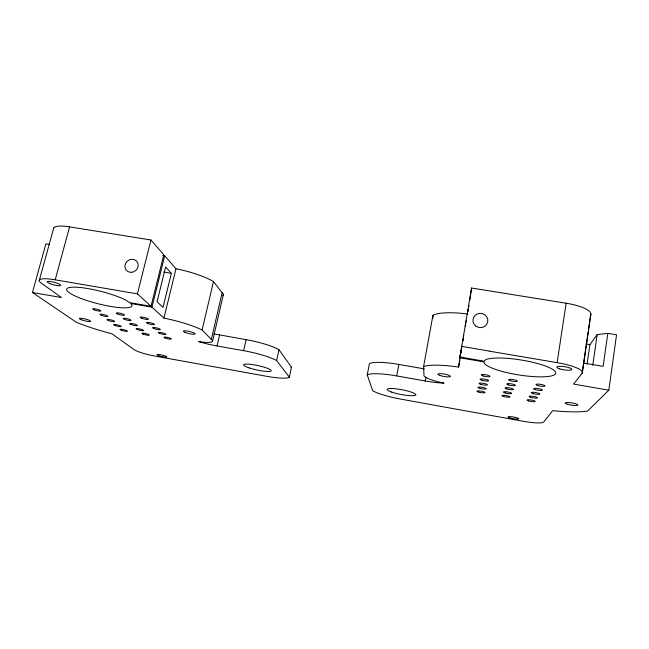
<?xml version="1.0" encoding="UTF-8"?>
<svg xmlns="http://www.w3.org/2000/svg" width="649" height="649" viewBox="0 0 649 649"><rect width="100%" height="100%" fill="white"/><g stroke="black" fill="none" stroke-linecap="round" stroke-linejoin="round"><path stroke-width="0.97" d="M432.932 318.107L432.94 315.3A41.869 10.197 9.5 0 1 467.856 314.051M424.373 368.9L398.835 364.422A32.052 5.987 10.7 0 0 369.411 363.708L367.237 374.887A32.134 5.63 10.8 0 1 396.669 375.917L425.225 380.979A32.166 6.011 10.4 0 0 444.013 383.113A23.048 4.283 10.2 0 1 423.959 374.846L423.594 366.588A42.363 8.104 10 0 1 458.608 367.091L461.066 350.833M459.857 357.761L483.943 361.915L484.519 363.594A36.433 7.553 9.1 0 0 538.775 376.842A36.433 7.553 9.1 0 0 541.915 364.811A36.433 7.553 9.1 0 0 485.509 359.822L484.138 361.185L459.946 357.015L471.563 288.018L566.163 303.221A28.572 7.626 7.8 0 1 590.582 315.146L588.392 330.187M460.822 353.218L461.09 351.263M367.237 374.887L372.688 390.69A30 4.9 10.8 0 0 401.09 399.176L523.646 421.355A18.659 2.945 9.6 0 0 543.724 422.028L552.656 410.679A67.245 12.153 9.3 0 0 587.499 411.142L608.827 390.195L616.55 334.787L607.805 333.351L597.177 334.568L589.925 344.635L587.094 364.154M607.805 333.351L603.132 366.369L583.67 363.059M469.795 300.455L471.563 288.018M592.772 365.192L597.177 334.568M608.827 390.195L573.602 384.086L582.096 373.297L588.091 332.191M582.413 372.534L590.931 314.189M582.096 373.297A28.954 6.084 8.6 0 0 560.914 363.343L557.126 362.645L566.163 303.221M459.946 357.015L461.845 346.128M462.713 341.163L463.061 339.176M463.41 337.188L463.759 335.2M465.317 326.26L465.666 324.273M466.014 322.285L466.363 320.298M467.921 311.35L468.27 309.362M468.619 307.375L468.959 305.387M461.431 349.292L461.755 346.874M462.794 340.944L463.135 338.965M465.382 326.098L465.722 324.119M467.97 311.252L468.318 309.273M458.608 367.091L459.808 360.219M460.149 358.248L460.49 356.285M425.225 380.979L425.922 377.126M423.594 366.588L432.94 315.3M396.669 375.917L398.835 364.422M49.454 244.446L45.876 243.854L32.45 292.504L76.322 322.245A61.809 10.392 13.7 0 0 111.961 333.781L133.97 349.56A17.174 2.58 13.2 0 0 154.713 356.025L266.301 376.242A28.937 4.6 12.2 0 0 289.365 377.183L291.49 367.172L278.973 349.722A30.892 5.59 12.4 0 0 246.117 339.67L213.959 333.894M289.365 377.183L276.628 360.576L278.973 349.722M276.628 360.576A30.965 5.249 12.4 0 0 243.643 350.687L246.117 339.67M243.643 350.687L217.058 345.966A30.673 5.468 12.9 0 1 198.448 341.544A21.823 3.845 13.1 0 0 211.323 339.378L222.145 292.731L213.48 281.569A39.451 9.045 13.8 0 0 175.976 268.759L164.7 255.787L162.785 255.471M212.564 341.196L223.28 294.946M217.058 345.966L219.581 335.006M211.323 339.378L202.107 330.025L213.48 281.569M202.107 330.025A39.881 7.18 13.4 0 0 163.929 318.115L175.976 268.759M171.368 273.343L163.029 307.407L157.058 301.728L165.633 266.966L171.368 273.343L163.653 272.053M163.929 318.115L151.98 307.188L130.7 303.505L131.958 305.176A33.699 6.36 14.3 0 1 89.773 301.436A33.699 6.36 14.3 0 1 73.175 287.158A33.699 6.36 14.3 0 1 126.685 300.641L129.662 302.621L151.03 306.312L163.799 254.749L150.966 239.992L69.581 226.874A26.179 6.279 15.6 0 0 53.51 228.732M151.98 307.188L164.7 255.787M151.03 306.312L137.41 293.867L150.966 239.992M489.46 351.19L557.126 362.645M32.45 292.504L61.436 297.542L41.333 283.134A26.495 4.997 14.7 0 1 52.107 279.338L55.214 279.816L69.581 226.874M39.224 280.628L53.721 227.929M586.063 343.986L589.925 344.635M461.39 346.323L489.476 351.117M55.214 279.816L137.41 293.867M222.145 292.731A21.587 4.851 13.5 0 1 222.923 295.514M291.49 367.172A28.872 4.892 12.2 0 1 290.882 367.561M510.26 418.053A5.492 0.86 9.7 0 0 518.762 418.832A5.492 0.86 9.7 0 0 511.079 416.682A5.492 0.86 9.7 0 0 510.26 418.053M439.633 375.341A6.368 1.209 10.2 0 0 450.171 376.655A6.368 1.209 10.2 0 0 442.634 373.816A6.368 1.209 10.2 0 0 439.633 375.341M528.692 400.952A4.145 0.73 9.3 0 0 535.165 401.463A4.145 0.73 9.3 0 0 529.43 399.792A4.145 0.73 9.3 0 0 528.692 400.952M530.825 397.35A4.243 0.763 9.3 0 0 537.453 397.853A4.243 0.763 9.3 0 0 531.596 396.141A4.243 0.763 9.3 0 0 530.825 397.35M533.056 393.586A4.34 0.795 9.2 0 0 539.846 394.089A4.34 0.795 9.2 0 0 533.859 392.321A4.34 0.795 9.2 0 0 533.056 393.586M535.393 389.651A4.438 0.836 9.1 0 0 542.353 390.138A4.438 0.836 9.1 0 0 536.236 388.329A4.438 0.836 9.1 0 0 535.393 389.651M537.834 385.53A4.551 0.876 9 0 0 544.973 386.009A4.551 0.876 9 0 0 538.719 384.135A4.551 0.876 9 0 0 537.834 385.53M503.656 396.507A4.105 0.73 9.6 0 0 509.984 396.993A4.105 0.73 9.6 0 0 504.208 395.322A4.105 0.73 9.6 0 0 503.656 396.507M505.173 392.945A4.194 0.763 9.5 0 0 511.655 393.424A4.194 0.763 9.5 0 0 505.749 391.712A4.194 0.763 9.5 0 0 505.173 392.945M506.869 388.978A4.292 0.795 9.5 0 0 513.505 389.449A4.292 0.795 9.5 0 0 507.477 387.68A4.292 0.795 9.5 0 0 506.869 388.978M508.589 384.946A4.397 0.836 9.4 0 0 515.387 385.417A4.397 0.836 9.4 0 0 509.222 383.591A4.397 0.836 9.4 0 0 508.589 384.946M510.39 380.728A4.502 0.876 9.4 0 0 517.358 381.19A4.502 0.876 9.4 0 0 511.055 379.308A4.502 0.876 9.4 0 0 510.39 380.728M478.816 392.101A4.072 0.722 9.9 0 0 485.014 392.564A4.072 0.722 9.9 0 0 479.189 390.893A4.072 0.722 9.9 0 0 478.816 392.101M479.838 388.337A4.162 0.754 9.8 0 0 486.174 388.792A4.162 0.754 9.8 0 0 480.228 387.072A4.162 0.754 9.8 0 0 479.838 388.337M480.901 384.403A4.251 0.795 9.8 0 0 487.391 384.849A4.251 0.795 9.8 0 0 481.315 383.08A4.251 0.795 9.8 0 0 480.901 384.403M482.02 380.29A4.356 0.827 9.7 0 0 488.665 380.728A4.356 0.827 9.7 0 0 482.45 378.902A4.356 0.827 9.7 0 0 482.02 380.29M483.189 375.982A4.454 0.868 9.7 0 0 489.995 376.412A4.454 0.868 9.7 0 0 483.635 374.53A4.454 0.868 9.7 0 0 483.189 375.982M559.746 368.908A7.61 1.606 8.5 0 0 571.793 369.549A7.61 1.606 8.5 0 0 561.466 366.369A7.61 1.606 8.5 0 0 559.746 368.908M391.525 392.028A14.619 2.418 10.8 0 0 415.449 395.29A14.619 2.418 10.8 0 0 397.561 389.011A14.619 2.418 10.8 0 0 391.525 392.028M567.648 404.319A6.458 1.144 8.9 0 0 577.918 405.13A6.458 1.144 8.9 0 0 569.246 402.575A6.458 1.144 8.9 0 0 567.648 404.319M475.676 325.968A7.447 7.123 6.3 0 0 487.74 321.701A7.447 7.123 6.3 0 0 477.737 313.808A7.447 7.123 6.3 0 0 475.676 325.968M130.944 324.459A3.975 0.69 13.7 0 0 137.328 325.595A3.975 0.69 13.7 0 0 132.372 323.608A3.975 0.69 13.7 0 0 130.944 324.459M49.77 283.532A6.936 1.306 14.9 0 0 60.576 285.422A6.936 1.306 14.9 0 0 51.433 281.642A6.936 1.306 14.9 0 0 49.77 283.532M147.802 323.445A4.072 0.722 13.5 0 0 154.373 324.597A4.072 0.722 13.5 0 0 149.384 322.553A4.072 0.722 13.5 0 0 147.802 323.445M158.461 355.595A5.078 0.763 13.1 0 0 166.712 357.096A5.078 0.763 13.1 0 0 160.546 354.76A5.078 0.763 13.1 0 0 158.461 355.595M121.266 330.211A3.813 0.625 13.6 0 0 127.358 331.298A3.813 0.625 13.6 0 0 122.564 329.424A3.813 0.625 13.6 0 0 121.266 330.211M108.269 320.46A3.983 0.681 13.9 0 0 114.605 321.588A3.983 0.681 13.9 0 0 109.543 319.584A3.983 0.681 13.9 0 0 108.269 320.46M143.072 334.089A3.805 0.633 13.4 0 0 149.213 335.184A3.805 0.633 13.4 0 0 144.516 333.318A3.805 0.633 13.4 0 0 143.072 334.089M81.352 319.779A5.849 0.957 14 0 0 90.568 321.417A5.849 0.957 14 0 0 82.983 318.489A5.849 0.957 14 0 0 81.352 319.779M185.038 332.361A6.028 1.079 13.1 0 0 194.903 334.113A6.028 1.079 13.1 0 0 187.796 331.136A6.028 1.079 13.1 0 0 185.038 332.361M94.146 309.865A4.17 0.738 14.1 0 0 100.741 311.025A4.17 0.738 14.1 0 0 95.379 308.875A4.17 0.738 14.1 0 0 94.146 309.865M141.555 318.164A4.162 0.754 13.7 0 0 148.256 319.34A4.162 0.754 13.7 0 0 143.121 317.223A4.162 0.754 13.7 0 0 141.555 318.164M114.897 325.433A3.894 0.649 13.8 0 0 121.112 326.536A3.894 0.649 13.8 0 0 116.187 324.605A3.894 0.649 13.8 0 0 114.897 325.433M137.32 329.522A3.886 0.657 13.5 0 0 143.583 330.641A3.886 0.657 13.5 0 0 138.764 328.719A3.886 0.657 13.5 0 0 137.32 329.522M101.358 315.276A4.072 0.706 14 0 0 107.823 316.42A4.072 0.706 14 0 0 102.615 314.343A4.072 0.706 14 0 0 101.358 315.276M117.753 314.002A4.17 0.746 13.9 0 0 124.397 315.171A4.17 0.746 13.9 0 0 119.148 313.029A4.17 0.746 13.9 0 0 117.753 314.002M131.658 272.304A6.879 6.303 -39.1 0 0 137.28 261.977A6.879 6.303 -39.1 0 0 125.752 263.105A6.879 6.303 -39.1 0 0 131.658 272.304M153.797 328.499A3.975 0.698 13.4 0 0 160.23 329.635A3.975 0.698 13.4 0 0 155.379 327.656A3.975 0.698 13.4 0 0 153.797 328.499M124.486 319.34A4.072 0.714 13.8 0 0 131.001 320.492A4.072 0.714 13.8 0 0 125.906 318.432A4.072 0.714 13.8 0 0 124.486 319.34M249.443 367.999A14.091 2.263 12.2 0 0 271.136 370.904A14.091 2.263 12.2 0 0 251.658 364.47A14.091 2.263 12.2 0 0 249.443 367.999M165.049 337.991A3.805 0.641 13.2 0 0 171.231 339.094A3.805 0.641 13.2 0 0 166.639 337.245A3.805 0.641 13.2 0 0 165.049 337.991M159.54 333.343A3.894 0.665 13.3 0 0 165.844 334.462A3.894 0.665 13.3 0 0 161.122 332.556A3.894 0.665 13.3 0 0 159.54 333.343"/></g></svg>
